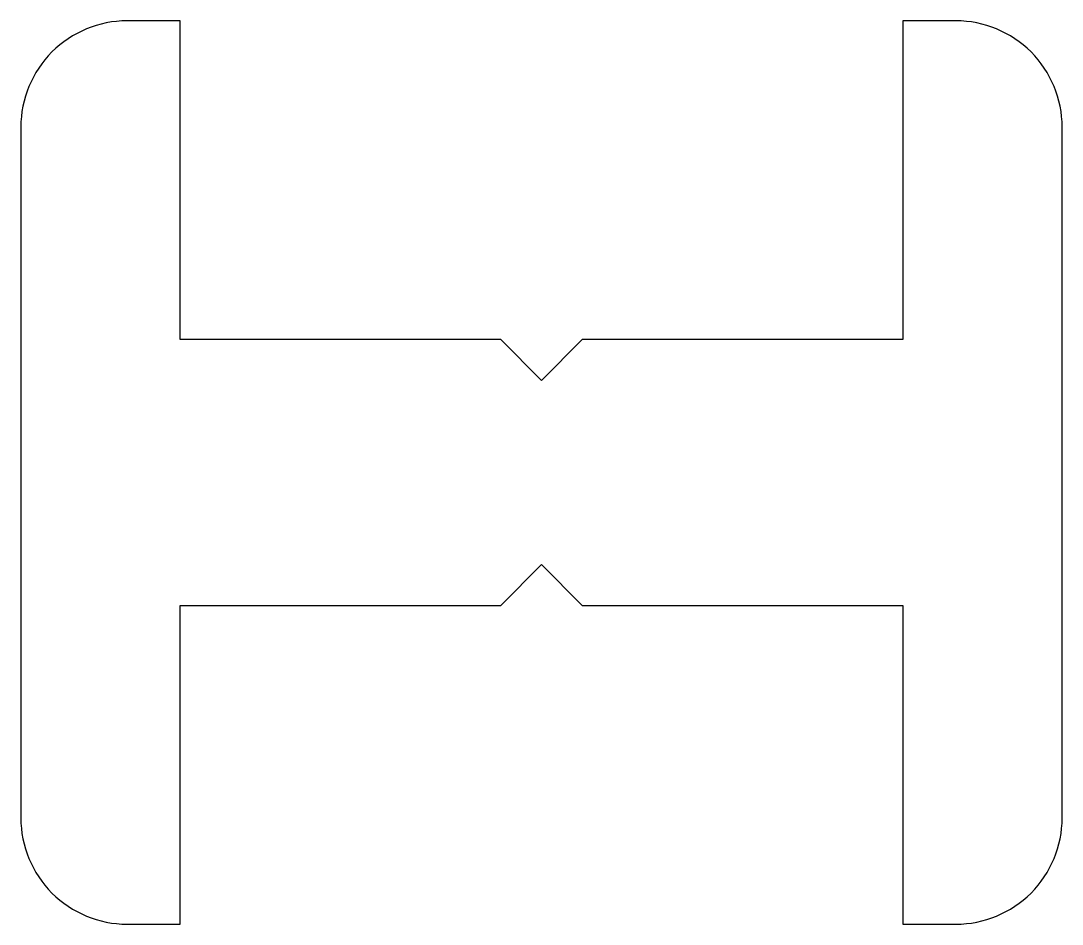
# Model space of a CAD drawing. Header units: millimetres. Extents: x 0 to 9.8, y 0 to 8.5.
import ezdxf

# ---------------------------------------------------------------- set-up
doc = ezdxf.new("R2010")
doc.units = ezdxf.units.MM

msp = doc.modelspace()

# ---------------------------------------------------------------- linework, layer by layer
msp.add_lwpolyline([(1.5, 8.5), (1, 8.5, 0.414214), (0, 7.5), (0, 1, 0.414214), (1, 0), (1.5, 0), (1.5, 3), (4.5172, 3), (4.9, 3.3828), (5.2828, 3), (8.3, 3), (8.3, 0), (8.8, 0, 0.414214), (9.8, 1), (9.8, 7.5, 0.414214), (8.8, 8.5), (8.3, 8.5), (8.3, 5.5), (5.2828, 5.5), (4.9, 5.1172), (4.5172, 5.5), (1.5, 5.5), (1.5, 8.5, 0.414214)], format="xyb", close=True)

doc.saveas('drawing.dxf')
